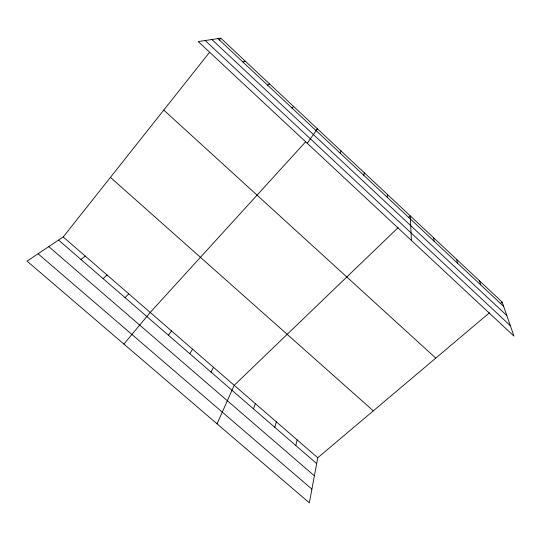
<?xml version="1.0" encoding="UTF-8"?>
<svg xmlns="http://www.w3.org/2000/svg" width="541" height="541" viewBox="0 0 541 541"><rect width="100%" height="100%" fill="white"/><g stroke="black" fill="none" stroke-linecap="round" stroke-linejoin="round"><path stroke-width="0.81" d="M387.221 197.282L387.43 194.469M489.477 312.766L317.756 457.76L309.344 502.839L27.05 261.147L63.202 236.965L209.414 52.491M363.775 175.304L364.343 172.816M295.792 445.507L297.151 439.887M274.72 427.262L276.356 421.858M253.459 408.847L255.386 403.66M340.093 153.103L341.019 150.939M217.049 423.819L234.219 385.3L398.169 227.578M210.997 372.08L213.499 367.325M189.796 353.726L192.589 349.195M307.227 143.27L317.459 128.839L315.775 130.692M168.413 335.204L171.504 330.903M219.227 40.115L220.775 38.161L502.149 302.067L513.95 336.096L198.202 41.576L220.775 38.161M123.909 344.076L150.222 312.448L305.665 141.789M125.059 297.665L128.758 293.824M408.475 217.665L410.294 215.913L411.383 240.427M103.094 278.642L107.098 275.044M291.978 108.011L293.655 106.516M500.249 303.67L502.149 302.067M80.92 259.443L85.248 256.089M267.545 85.113L269.614 83.963M242.862 61.972L245.316 61.18M38.066 253.776L311.9 489.159M48.758 246.622L314.389 475.83M58.55 240.076L316.668 463.59M63.202 236.965L317.756 457.76M110.425 177.38L373.324 410.842M163.767 110.08L435.769 358.115M205.161 40.521L510.332 325.662M217.915 38.594L503.651 306.409M211.849 39.507L506.836 315.586M479.529 280.853L480.706 284.897M456.685 259.43L457.524 263.169M433.605 237.783L434.098 241.218"/></g></svg>
